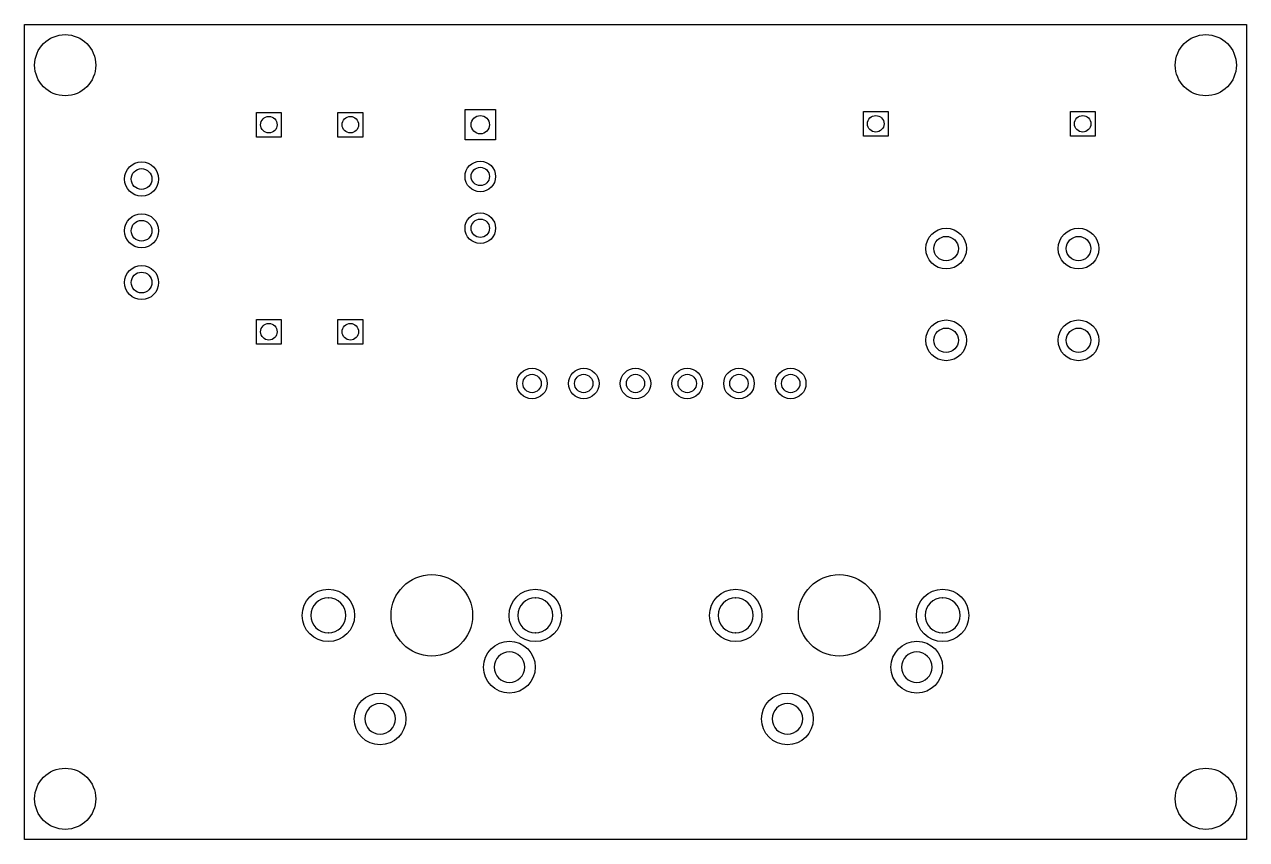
# Model space of a CAD drawing. Header units: millimetres. Extents: x 0 to 60, y -40 to 0.
import ezdxf

# ---------------------------------------------------------------- set-up
doc = ezdxf.new("R2010")
doc.units = ezdxf.units.MM

msp = doc.modelspace()

# ---------------------------------------------------------------- linework, layer by layer
for points in [[(0, 0), (60, 0), (60, -40), (0, -40), (0, 0)], [(23.13, -5.67), (21.63, -5.67), (21.63, -4.17), (23.13, -4.17)], [(12.606, -4.314), (12.606, -5.526), (11.394, -5.526), (11.394, -4.314)], [(16.606, -4.314), (16.606, -5.526), (15.394, -5.526), (15.394, -4.314)], [(41.189, -4.269), (42.401, -4.269), (42.401, -5.481), (41.189, -5.481)], [(51.349, -4.269), (52.561, -4.269), (52.561, -5.481), (51.349, -5.481)], [(12.606, -14.474), (12.606, -15.686), (11.394, -15.686), (11.394, -14.474)], [(16.606, -14.474), (16.606, -15.686), (15.394, -15.686), (15.394, -14.474)], [(14.917, -28.143), (14.923, -28.143)], [(25.077, -28.143), (25.083, -28.143)], [(34.917, -28.143), (34.923, -28.143)], [(45.077, -28.143), (45.083, -28.143)], [(14.917, -29.857), (14.923, -29.857)], [(25.077, -29.857), (25.083, -29.857)], [(34.917, -29.857), (34.923, -29.857)], [(45.077, -29.857), (45.083, -29.857)], [(23.81, -30.79), (23.81, -30.79)], [(43.81, -30.79), (43.81, -30.79)], [(23.81, -32.29), (23.81, -32.29)], [(43.81, -32.29), (43.81, -32.29)], [(17.46, -33.33), (17.46, -33.33)], [(37.46, -33.33), (37.46, -33.33)], [(17.46, -34.83), (17.46, -34.83)], [(37.46, -34.83), (37.46, -34.83)]]:
    msp.add_lwpolyline(points, close=True)
for centre, radius in [((2, -2), 1.5), ((58, -2), 1.5), ((12, -4.92), 0.406), ((16, -4.92), 0.406), ((22.38, -4.92), 0.45), ((41.795, -4.875), 0.406), ((51.955, -4.875), 0.406), ((5.75, -7.585), 0.838), ((5.75, -7.585), 0.508), ((22.38, -7.46), 0.75), ((22.38, -7.46), 0.45), ((5.75, -10.125), 0.838), ((22.38, -10), 0.75), ((22.38, -10), 0.45), ((5.75, -10.125), 0.508), ((45.25, -11), 1), ((51.75, -11), 1), ((45.25, -11), 0.6), ((51.75, -11), 0.6), ((5.75, -12.665), 0.838), ((5.75, -12.665), 0.508), ((12, -15.08), 0.406), ((16, -15.08), 0.406), ((45.25, -15.5), 1), ((45.25, -15.5), 0.6), ((51.75, -15.5), 1), ((51.75, -15.5), 0.6), ((24.92, -17.62), 0.75), ((24.92, -17.62), 0.45), ((27.46, -17.62), 0.75), ((27.46, -17.62), 0.45), ((30, -17.62), 0.75), ((30, -17.62), 0.45), ((32.54, -17.62), 0.75), ((32.54, -17.62), 0.45), ((35.08, -17.62), 0.75), ((35.08, -17.62), 0.45), ((37.62, -17.62), 0.75), ((37.62, -17.62), 0.45), ((20, -29), 2), ((40, -29), 2), ((14.92, -29), 1.286), ((25.08, -29), 1.286), ((34.92, -29), 1.286), ((45.08, -29), 1.286), ((23.81, -31.54), 1.27), ((43.81, -31.54), 1.27), ((17.46, -34.08), 1.27), ((37.46, -34.08), 1.27), ((2, -38), 1.5), ((58, -38), 1.5)]:
    msp.add_circle(centre, radius)
for centre, radius, start, end in [((14.917, -29), 0.857, 450, 270), ((14.923, -29), 0.857, 270, 450), ((25.077, -29), 0.857, 450, 270), ((25.083, -29), 0.857, 270, 450), ((34.917, -29), 0.857, 450, 270), ((34.923, -29), 0.857, 270, 450), ((45.077, -29), 0.857, 450, 270), ((45.083, -29), 0.857, 270, 450), ((23.81, -31.54), 0.75, 450, 270), ((23.81, -31.54), 0.75, 270, 450), ((43.81, -31.54), 0.75, 450, 270), ((43.81, -31.54), 0.75, 270, 450), ((17.46, -34.08), 0.75, 450, 270), ((17.46, -34.08), 0.75, 270, 450), ((37.46, -34.08), 0.75, 450, 270), ((37.46, -34.08), 0.75, 270, 450)]:
    msp.add_arc(centre, radius, start, end)

doc.saveas('drawing.dxf')
